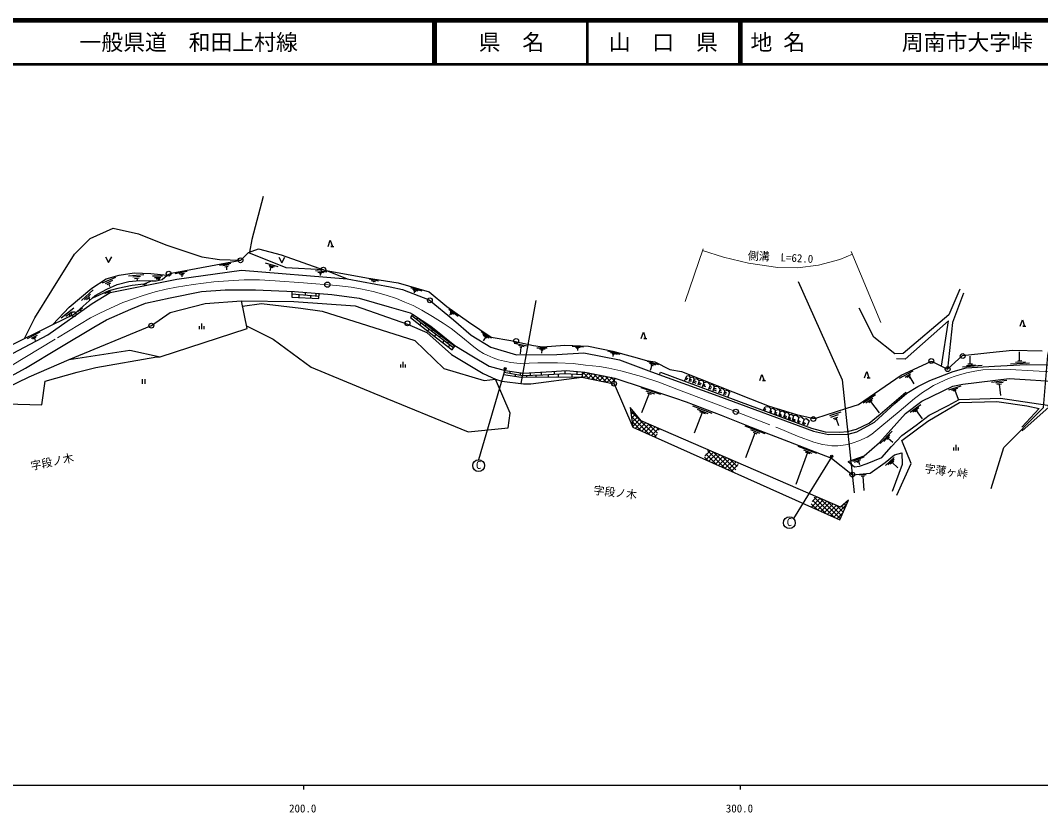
# Model space of a CAD drawing. Units: millimetres, scale not verified. Extents: x 40000 to 680000, y 20000 to 380000.
# Drawn here: x 203206 to 436796, y 198715 to 380000 of the extents above; entities that cross this region are included whole.
import ezdxf
from ezdxf.enums import TextEntityAlignment as Align

# ---------------------------------------------------------------- set-up
doc = ezdxf.new("R2010")
doc.units = ezdxf.units.MM
doc.header["$LTSCALE"] = 1000
doc.linetypes.add('CHAIN', pattern=[18.5, 12, -1.5, 3.5, -1.5])
for name, color, linetype, lineweight in [('M-BGD', 7, 'Continuous', 25), ('M-BGD-EXST', 7, 'Continuous', 25), ('M-BMK', 2, 'CHAIN', 13), ('M-BMK-OTRS', 5, 'Continuous', 25), ('M-BMK-SRVR', 3, 'Continuous', 25), ('M-STR-HTXT', 7, 'Continuous', 13), ('M-TTL', 2, 'Continuous', 140), ('M-TTL-BAND', 7, 'Continuous', 25), ('M-TTL-LINE', 7, 'Continuous', 50)]:
    doc.layers.add(name, color=color, linetype=linetype, lineweight=lineweight)
doc.layers.add('M-BMK-HTXT', color=7, linetype='Continuous')
doc.layers.add('M-TTL-TXT', color=7, linetype='Continuous')
doc.styles.add('ＭＳ ゴシック', font='')
doc.styles.get('ＭＳ ゴシック').set_extended_font_data('MS Gothic')

msp = doc.modelspace()

# ---------------------------------------------------------------- hatches: boundary and pattern name
at = {"layer": 'M-BGD-EXST'}
for points in [[(314455, 300294, 1), (313955, 300294, 0.41421), (314205, 300044, 0.41421)], [(389218, 280230, 1), (388718, 280230, 0.41421), (388968, 279980, 0.41421)]]:
    msp.add_hatch(color=256, dxfattribs=at).paths.add_polyline_path(points)

# ---------------------------------------------------------------- linework, layer by layer
at = {"layer": 'M-BGD'}
for p, q in [((274298, 328277), (274965, 328277)), ((274631, 328277), (274298, 328277)), ((222672, 325887), (223388, 324592)), ((223388, 324592), (224103, 325887)), ((262341, 325824), (263057, 324529)), ((263057, 324529), (263773, 325824)), ((238620, 322093), (241427, 322612)), ((248828, 323980), (251401, 324477)), ((249525, 323924), (251024, 324172)), ((250014, 323611), (250783, 323787)), ((250399, 323699), (250407, 322938)), ((259283, 324551), (262187, 323666)), ((260068, 324002), (261340, 323604)), ((260143, 323716), (260991, 323466)), ((260567, 323591), (260355, 322681)), ((270788, 322780), (273344, 322443)), ((271299, 322406), (272596, 322331)), ((273266, 322797), (278057, 320883)), ((222016, 319926), (225021, 321209)), ((222709, 319784), (224356, 320550)), ((227942, 321547), (231480, 321888)), ((228941, 321282), (230684, 321458)), ((229364, 320972), (230406, 321073)), ((229885, 321023), (229907, 320530)), ((233452, 321538), (235773, 321547)), ((233947, 321182), (235356, 321173)), ((234260, 320869), (235156, 320878)), ((234817, 320874), (234800, 320597)), ((239525, 321983), (240747, 322150)), ((239854, 321821), (240527, 321825)), ((240191, 321823), (240206, 321306)), ((271686, 322107), (272160, 322107)), ((271923, 322107), (271860, 321645)), ((283047, 320877), (285205, 320421)), ((283529, 320509), (284529, 320289)), ((284029, 320399), (284073, 320061)), ((217189, 315936), (219855, 318338)), ((222533, 317525), (223896, 318129)), ((223084, 319557), (223896, 319926)), ((223304, 317867), (223474, 317587)), ((223477, 319735), (223572, 319119)), ((231231, 319551), (232154, 319801)), ((231629, 319659), (231630, 319371)), ((268437, 317783), (268389, 317183)), ((292540, 318909), (295102, 318137)), ((292970, 318497), (294181, 318128)), ((293163, 318190), (293733, 317962)), ((293448, 318076), (293391, 317628)), ((217853, 316089), (219263, 317329)), ((218342, 316025), (219110, 316753)), ((218836, 316493), (219054, 316113)), ((265349, 317426), (271598, 316928)), ((266971, 317296), (266935, 316573)), ((269627, 317085), (269595, 316441)), ((270873, 317589), (270825, 316989)), ((212532, 311953), (215463, 314219)), ((213597, 312297), (214951, 313338)), ((217462, 314182), (216296, 313317)), ((216879, 313749), (217063, 313502)), ((301277, 313958), (303430, 312315)), ((301582, 313423), (302397, 312788)), ((301588, 313106), (302024, 312757)), ((214359, 312883), (214512, 312324)), ((293949, 311595), (294230, 311954)), ((294979, 310801), (294611, 310340)), ((301806, 312931), (301488, 312521)), ((204867, 307235), (207736, 308700)), ((244243, 309335), (244243, 310032)), ((244776, 309335), (244776, 310664)), ((245309, 309335), (245309, 310032)), ((295891, 310098), (296159, 310441)), ((296821, 309383), (296428, 308890)), ((297381, 308954), (297638, 309281)), ((308709, 308785), (311037, 307357)), ((308984, 308353), (310543, 307371)), ((432752, 310039), (433418, 310039)), ((433085, 310039), (432752, 310039)), ((205760, 307265), (207088, 307944)), ((206088, 307097), (206843, 307494)), ((206466, 307296), (206614, 306678)), ((298360, 308205), (297983, 307708)), ((299210, 307554), (299469, 307896)), ((300229, 306774), (299858, 306286)), ((301048, 306147), (301316, 306502)), ((309736, 307583), (309176, 306671)), ((309183, 307941), (310096, 307350)), ((316299, 306174), (319265, 305550)), ((345975, 307200), (346641, 307200)), ((346308, 307200), (345975, 307200)), ((301528, 305779), (301162, 305296)), ((317265, 305671), (318532, 305369)), ((317536, 305309), (318039, 305199)), ((317787, 305254), (317633, 303696)), ((321418, 305095), (323791, 305037)), ((322048, 304872), (323383, 304840)), ((322334, 304649), (322887, 304630)), ((322610, 304640), (322544, 303842)), ((329555, 305461), (332165, 305315)), ((330293, 305250), (331387, 305190)), ((330559, 304999), (331026, 304994)), ((330792, 304996), (330730, 304477)), ((337641, 304352), (340448, 303659)), ((338355, 303984), (339833, 303621)), ((338707, 303714), (339190, 303588)), ((431949, 302125), (431962, 304178)), ((290855, 300566), (290855, 301894)), ((338948, 303651), (338860, 303099)), ((346709, 302021), (349280, 301295)), ((347178, 301620), (348622, 301166)), ((420143, 301383), (421185, 301413)), ((420664, 301398), (420664, 303170)), ((429924, 301385), (434246, 301649)), ((431075, 301781), (433302, 301838)), ((431566, 302102), (432491, 302158)), ((290322, 300566), (290322, 301262)), ((291388, 300566), (291388, 301262)), ((315331, 299290), (315331, 299725)), ((316595, 298543), (316595, 299062)), ((317682, 298866), (317682, 299390)), ((319987, 298828), (319987, 299382)), ((322486, 298904), (322502, 299535)), ((325475, 299058), (325475, 299721)), ((326441, 298453), (326441, 299110)), ((327909, 299190), (327913, 299897)), ((329571, 298409), (329571, 299094)), ((330673, 299031), (330668, 299669)), ((331874, 299551), (331777, 298377)), ((332453, 299493), (331817, 298857)), ((331888, 299549), (333392, 298045)), ((333340, 299320), (332292, 298271)), ((333139, 299359), (334728, 297770)), ((334228, 299147), (333172, 298091)), ((334457, 299102), (336063, 297496)), ((347779, 301140), (347420, 299874)), ((347465, 301235), (348093, 301046)), ((404519, 298117), (407595, 299808)), ((405753, 298388), (406987, 299135)), ((418951, 300743), (423404, 301070)), ((419860, 301055), (421885, 301160)), ((231057, 297931), (231057, 296813)), ((231723, 297931), (231723, 296813)), ((319127, 298372), (319127, 298802)), ((321329, 298399), (321329, 298869)), ((324158, 298435), (324158, 298986)), ((331794, 298583), (332057, 298320)), ((335116, 298974), (334052, 297910)), ((336003, 298800), (334931, 297729)), ((335774, 298845), (337398, 297221)), ((336891, 298627), (335811, 297548)), ((337778, 298454), (336691, 297367)), ((337092, 298588), (338734, 296946)), ((338666, 298281), (337570, 297186)), ((338409, 298331), (339232, 297509)), ((339285, 297840), (338450, 297005)), ((339129, 296865), (339335, 298151)), ((355861, 297747), (355460, 297915)), ((355588, 298222), (356023, 298046)), ((356596, 298320), (356217, 297263)), ((356346, 297623), (356803, 297454)), ((356449, 297909), (356831, 297768)), ((357499, 297882), (357119, 296918)), ((357258, 297269), (357875, 297018)), ((357377, 297570), (357911, 297361)), ((358644, 297574), (358329, 296490)), ((358432, 296843), (358953, 296580)), ((358511, 297115), (359105, 296882)), ((359725, 297149), (359316, 296067)), ((359583, 296772), (360025, 296552)), ((373139, 297567), (373806, 297567)), ((373473, 297567), (373139, 297567)), ((397119, 298244), (397785, 298244)), ((397452, 298244), (397119, 298244)), ((406239, 298322), (407034, 298771)), ((406669, 298238), (406997, 298406)), ((406833, 298322), (407754, 296855)), ((425561, 297250), (429077, 297654)), ((426541, 297079), (428195, 297226)), ((426810, 296736), (427827, 296846)), ((427319, 296791), (427643, 294201)), ((345276, 295970), (349796, 294437)), ((347173, 294644), (345449, 290206)), ((346417, 295232), (348424, 294552)), ((346717, 294806), (347628, 294483)), ((359459, 296445), (360053, 296229)), ((361110, 296616), (360722, 295571)), ((360854, 295927), (361321, 295710)), ((360981, 296269), (361441, 296061)), ((362075, 296187), (361766, 295188)), ((361883, 295566), (362476, 295267)), ((361982, 295886), (362495, 295683)), ((363410, 295623), (363056, 294665)), ((363182, 295007), (363723, 294814)), ((363324, 295392), (363677, 295221)), ((364472, 295217), (364208, 294238)), ((364309, 294613), (364712, 294435)), ((364398, 294944), (364860, 294759)), ((396184, 292475), (399018, 294414)), ((415785, 295466), (418589, 296343)), ((416448, 295404), (417865, 295851)), ((416848, 295250), (417442, 295447)), ((417145, 295349), (417887, 293348)), ((396815, 292487), (398387, 293588)), ((397446, 292556), (398238, 293060)), ((397842, 292808), (399810, 290193)), ((406898, 290362), (409357, 292111)), ((343111, 291060), (342890, 290839)), ((342917, 290641), (348776, 284782)), ((343589, 290477), (343017, 289905)), ((344067, 289894), (343144, 288971)), ((357058, 291780), (361512, 290088)), ((359330, 290279), (357491, 285509)), ((358191, 291004), (360570, 290012)), ((358687, 290508), (359972, 290050)), ((373418, 290977), (373767, 290730)), ((373547, 291235), (373855, 290957)), ((374998, 291124), (374787, 290388)), ((374823, 290513), (375187, 290269)), ((374892, 290756), (375231, 290537)), ((376113, 290791), (375859, 289968)), ((375903, 290110), (376398, 289826)), ((375986, 290380), (376383, 290181)), ((377173, 290508), (376829, 289611)), ((376890, 289769), (377454, 289472)), ((377001, 290060), (377381, 289819)), ((378274, 290192), (377931, 289215)), ((379274, 289731), (378997, 288818)), ((388550, 289603), (391120, 290417)), ((388797, 289242), (390505, 289780)), ((407517, 290442), (408935, 291438)), ((408038, 290523), (408612, 290882)), ((408325, 290702), (409662, 288800)), ((343084, 289414), (347325, 285173)), ((343250, 288187), (345406, 286031)), ((344544, 289311), (343270, 288037)), ((345022, 288728), (343397, 287103)), ((345592, 288237), (344011, 286655)), ((346333, 287917), (344743, 286328)), ((347074, 287597), (345476, 286000)), ((346982, 287637), (349104, 285515)), ((377985, 289370), (378560, 289060)), ((378076, 289629), (378582, 289378)), ((379038, 288953), (379526, 288668)), ((379114, 289204), (379612, 288986)), ((380240, 289487), (379921, 288454)), ((379963, 288590), (380603, 288270)), ((380044, 288853), (380632, 288610)), ((381468, 289170), (381147, 288050)), ((381183, 288175), (381609, 287930)), ((381255, 288429), (381732, 288227)), ((382629, 288759), (382272, 287678)), ((382319, 287821), (382759, 287554)), ((382396, 288053), (382990, 287778)), ((389369, 288930), (390332, 289207)), ((389708, 288696), (390245, 288878)), ((389976, 288787), (390531, 287317)), ((343416, 286960), (343487, 286890)), ((347815, 287278), (346209, 285672)), ((348556, 286958), (346942, 285344)), ((349296, 286638), (347675, 285016)), ((348998, 285279), (348408, 284688)), ((348849, 286831), (349432, 286248)), ((369040, 287194), (373630, 285473)), ((371401, 285554), (369259, 279864)), ((370386, 286349), (372402, 285573)), ((370987, 285735), (371814, 285372)), ((400089, 283156), (402777, 286036)), ((400880, 283663), (402310, 285164)), ((401611, 284079), (402168, 284687)), ((401889, 284383), (402939, 283460)), ((417432, 281554), (417432, 282882)), ((361150, 281521), (359930, 280301)), ((361891, 281202), (360133, 279443)), ((360163, 280821), (362679, 278304)), ((360490, 281553), (364598, 277445)), ((362632, 280882), (360866, 279115)), ((363373, 280562), (361598, 278787)), ((361912, 281193), (366518, 276587)), ((363778, 280387), (366991, 277174)), ((383434, 281098), (380768, 273783)), ((381220, 282560), (385454, 280972)), ((382515, 281696), (384396, 280986)), ((382905, 281306), (383964, 280889)), ((416898, 281554), (416898, 282251)), ((417965, 281554), (417965, 282251)), ((359835, 280088), (360760, 279163)), ((364114, 280242), (362331, 278460)), ((364855, 279923), (363064, 278132)), ((365596, 279603), (363797, 277804)), ((366337, 279283), (364530, 277476)), ((367078, 278963), (365263, 277148)), ((365644, 279582), (367319, 277907)), ((367512, 278337), (365995, 276820)), ((367510, 278776), (367647, 278639)), ((393776, 279127), (396363, 280129)), ((394164, 278943), (395667, 279505)), ((394819, 278922), (395340, 279158)), ((395079, 279040), (395340, 278350)), ((401254, 278171), (403290, 279979)), ((401834, 278410), (403253, 279569)), ((402388, 278511), (403203, 279158)), ((402796, 278834), (404085, 277638)), ((395327, 275982), (396840, 276048)), ((395725, 275729), (396468, 275743)), ((396097, 275736), (396336, 272425)), ((385599, 270969), (384515, 269885)), ((384302, 269409), (385710, 268001)), ((386340, 270649), (384316, 268625)), ((384630, 270142), (387629, 267143)), ((384958, 270874), (389549, 266284)), ((387081, 270329), (385049, 268297)), ((387822, 270009), (385782, 267969)), ((386171, 270722), (390910, 265983)), ((388563, 269689), (386515, 267641)), ((389304, 269370), (387247, 267313)), ((390045, 269050), (387980, 266986)), ((388038, 269916), (391234, 266719)), ((390786, 268730), (388713, 266658)), ((392337, 269221), (389446, 266330)), ((389904, 269111), (391559, 267456)), ((391234, 268841), (391883, 268192)), ((391795, 269341), (392208, 268928)), ((392355, 269841), (392532, 269664)), ((391501, 267324), (390179, 266002))]:
    msp.add_line(p, q, dxfattribs=at)
for points in [[(258796, 339710), (256209, 329829), (255699, 326987)], [(204158, 307200), (206521, 311962), (210386, 318164), (215566, 326505), (219145, 330063), (224413, 332476), (230272, 331154), (236492, 328648), (244719, 325931), (248784, 325305), (253713, 325105)], [(273692, 328277), (274162, 329715), (274631, 328277)], [(200150, 305196), (210638, 310440), (214401, 314367), (219588, 318715), (222841, 320882), (225816, 321689), (229259, 322199), (233084, 322114), (236781, 321689), (237715, 322133), (253713, 325105), (255431, 326891), (257760, 327728), (262926, 326332), (272853, 322873), (282451, 321100), (289712, 319966), (296769, 317851), (300873, 314557), (305815, 310994), (311022, 307515), (315510, 306734), (320682, 305584), (322779, 305309), (327883, 305700), (333298, 305423), (338862, 304273), (343604, 303007), (346570, 302157), (348478, 301881), (351895, 300124), (354584, 299664), (370375, 293371), (374619, 291715), (380937, 289812), (384534, 288964), (385321, 288957), (392421, 291287), (395088, 292133), (404859, 298851), (411664, 301926), (411981, 301938), (415516, 300182), (418877, 303304), (425171, 303980), (430337, 304545), (437150, 304414)], [(255431, 326891), (264009, 323434), (272576, 322970)], [(192119, 298914), (209450, 308023), (219611, 315242), (223730, 317742), (239040, 320807), (253803, 322877), (278057, 320883), (287858, 319003), (290658, 318389), (296832, 316051), (302367, 311512), (306394, 307946), (310919, 305186), (316798, 303458), (325999, 303522), (332230, 303919), (340406, 302333), (347672, 299600), (362902, 294080), (384798, 286018), (388236, 285236), (392761, 285329), (394683, 285825), (398774, 288056), (403432, 292311), (406190, 294666), (408701, 296215), (411398, 297610), (416805, 299661), (419750, 300529), (426259, 300869), (433523, 301276), (443297, 301127)], [(210638, 310440), (215493, 312801), (220347, 317015), (223025, 318535), (225344, 319594), (228022, 320251), (230566, 320459), (233402, 320372), (234265, 320407), (235630, 320718), (236781, 321689)], [(233402, 320372), (231484, 319664), (228772, 319319), (225490, 318645), (223461, 318141), (219679, 316435)], [(195361, 295562), (204390, 300452), (212235, 305172), (220041, 309793), (222907, 311484), (228490, 313935), (231867, 315311), (237506, 316529), (244680, 317978), (250076, 318309), (257059, 318333), (265930, 317983), (274546, 317297), (280739, 316416), (287603, 314473), (292415, 313096), (293000, 312738), (297210, 310061), (302714, 305626), (306562, 303227), (310500, 300903), (314225, 299883), (318409, 299287), (324853, 299677), (328170, 299915), (332445, 299494), (339335, 298151), (352958, 293661), (355624, 292723), (363639, 289629), (370558, 286951), (379110, 283656), (388915, 279844), (393749, 276028), (397774, 276357), (401229, 278854), (403364, 280570), (405041, 281069), (405121, 278355), (402784, 272161)], [(265340, 318007), (265362, 316651), (271551, 316343), (271646, 317528)], [(418289, 318468), (415765, 312612), (405351, 303746), (403417, 303709), (398616, 307488), (395263, 314117)], [(177909, 292453), (182446, 290243), (185431, 289243), (197057, 292313), (208095, 292013), (208909, 297452), (216233, 299529), (220467, 300595), (234468, 302975), (235236, 302990), (255149, 309472), (253835, 315842)], [(182446, 290243), (185935, 290622), (189380, 291509), (192750, 292400), (196941, 294455), (205222, 298429), (214370, 302364), (233192, 310151), (237467, 313174), (245539, 315227), (253835, 315842), (265837, 315650), (279847, 314677), (291861, 310489), (296275, 308582), (301936, 303548), (309194, 299234), (311975, 297922)], [(419146, 317589), (416592, 310899), (415516, 300182)], [(254087, 314620), (258378, 315244), (267430, 314113), (272275, 313450), (282698, 310163), (293500, 306748), (300152, 300313), (309365, 297614), (311975, 297922)], [(293000, 312738), (292517, 312011), (296467, 308859), (302096, 304588), (302735, 305613)], [(292819, 312465), (296684, 309488), (302415, 305101)], [(294217, 311964), (297713, 309223), (302657, 305489)], [(414104, 300883), (415686, 311279), (405807, 302465), (403783, 302552)], [(432145, 310039), (432615, 311477), (433085, 310039)], [(255011, 310141), (261085, 307050), (269795, 300659), (284164, 294731), (305704, 285880), (314859, 286733), (315331, 290122), (311975, 297922)], [(345368, 307200), (345838, 308638), (346308, 307200)], [(214370, 302364), (228252, 304572), (235236, 302990)], [(314027, 299937), (313824, 298955), (317858, 298356), (326045, 298459), (331777, 298377)], [(313945, 299539), (318199, 298773), (322849, 298915), (327909, 299190), (331825, 298964)], [(349558, 298917), (349786, 299469), (370297, 291885), (384317, 286721), (387485, 285872), (390816, 285784), (392589, 285909), (394660, 286457), (397571, 287839), (400083, 289892), (405909, 294937), (406108, 294615)], [(372533, 297567), (373003, 299005), (373473, 297567)], [(396512, 298244), (396982, 299682), (397452, 298244)], [(311975, 297922), (313432, 297446), (318377, 296863), (320089, 296801), (331777, 298377), (339129, 296865), (343422, 286919)], [(355334, 297613), (355785, 298693), (356269, 298712), (356596, 298320), (357179, 298431), (357499, 297882), (358062, 298091), (358644, 297574), (359359, 297659), (359725, 297149), (360462, 297256), (361110, 296616), (361679, 296721), (362075, 296187), (362816, 296291), (363410, 295623), (363923, 295804), (364472, 295217), (365098, 295348), (365589, 294877), (365191, 293861)], [(392765, 279050), (396373, 280383), (399924, 283427), (405898, 290060), (409623, 292860), (416728, 296323), (418963, 296763), (429574, 298044), (441758, 297326), (452847, 296321), (456535, 295808), (460121, 295689), (465237, 294708), (470446, 294687), (474685, 295731), (480846, 295569), (489416, 294615), (498144, 292327), (504688, 289861), (518351, 282769), (524213, 277466), (528775, 272525), (535583, 261752), (541967, 253762)], [(392765, 279050), (394169, 277830), (395297, 278027), (397049, 278617), (400473, 279996), (402665, 282506), (405032, 285033), (408281, 287412), (411255, 289641), (415623, 291881), (418171, 293251), (427589, 293564), (438377, 291919), (438702, 291486), (432554, 286073)], [(403891, 271377), (407168, 278584), (405019, 283878), (410975, 288289), (418236, 292560), (426794, 292825), (433610, 291803), (436441, 291200), (432483, 286928)], [(373383, 290908), (373711, 291562), (374504, 291651), (374998, 291124), (375564, 291302), (376113, 290791), (376768, 290969), (377173, 290508), (377770, 290674), (378274, 290192), (378747, 290341), (379274, 289731), (379752, 289897), (380240, 289487), (380779, 289742), (381468, 289170), (381868, 289342), (382629, 288759), (383224, 288881), (383768, 288387), (383382, 287197)]]:
    msp.add_lwpolyline(points, dxfattribs=at)
msp.add_lwpolyline([(342811, 291427), (343422, 286919), (390796, 265726), (392775, 270215), (391003, 268636), (345332, 288349)], close=True, dxfattribs=at)
for centre in [(253610, 325109), (237160, 322052), (272576, 322970), (296964, 315942), (215424, 312768), (233192, 310151), (291839, 310671), (316717, 306657), (418953, 303195), (411775, 302063), (415516, 300182), (339129, 296865), (384761, 288775), (393694, 276070)]:
    msp.add_circle(centre, 550, dxfattribs=at)
at = {"layer": 'M-BGD-EXST'}
for p, q in [((314205, 300294), (308109, 279465)), ((388968, 280230), (380222, 266016))]:
    msp.add_line(p, q, dxfattribs=at)
for centre, radius in [((314205, 300294), 250), ((388968, 280230), 250), ((308119, 278115), 1350), ((379280, 265049), 1350)]:
    msp.add_circle(centre, radius, dxfattribs=at)
at = {"layer": 'M-BMK'}
msp.add_lwpolyline([(200904, 300853), (211689, 307355), (219287, 311920), (221374, 313015), (223820, 314181), (226625, 315425), (229098, 316306), (231327, 317070), (234036, 317885), (236593, 318531), (238935, 318938), (242794, 319598), (247463, 320203), (250853, 320427), (254430, 320637), (257989, 320611), (261514, 320413), (268006, 319966), (275564, 319361), (278966, 318939), (281070, 318571), (283990, 317940), (286958, 317122), (289312, 316333), (291233, 315544), (293101, 314729), (295119, 313685), (297526, 312265), (300005, 310720), (301821, 309484), (304043, 307748), (307062, 305285), (308272, 304378), (309221, 303808), (310065, 303395), (311466, 302762), (312667, 302363), (314036, 302024), (315500, 301695), (316857, 301525), (317714, 301519), (321704, 301643), (326203, 301646), (329735, 301458), (332586, 301120), (335816, 300804), (337966, 300412), (340683, 299817), (345411, 298546), (349389, 297210), (353539, 295619), (363616, 291767), (376625, 286734), (381133, 284850), (384864, 283456), (385987, 283160), (386874, 282963), (388000, 282768), (389015, 282669), (390345, 282659), (391562, 282788), (392695, 282936), (393917, 283300), (395168, 283773), (397060, 284646), (398138, 285335), (400463, 287225), (404394, 290531), (407901, 293501), (409749, 294855), (410951, 295642), (412284, 296414), (413538, 297086), (415737, 298041), (417495, 298690), (419805, 299330), (421753, 299744), (423567, 300035), (427201, 300214), (429821, 300113), (435078, 299799), (442172, 299395)], dxfattribs=at)
at = {"layer": 'M-BMK-OTRS'}
msp.add_line((317873, 296923), (321264, 315868), dxfattribs=at)
for points in [[(381285, 320244), (391376, 297756), (394130, 271886)], [(425516, 272905), (428374, 282252), (437477, 291386), (438429, 303312), (439991, 310365), (443027, 316276)]]:
    msp.add_lwpolyline(points, dxfattribs=at)
at = {"layer": 'M-BMK-SRVR'}
for centre in [(273489, 319527), (367034, 290444)]:
    msp.add_circle(centre, 600, dxfattribs=at)
at = {"layer": 'M-STR-HTXT'}
for p, q in [((355400, 315710), (359526, 327707)), ((400230, 310853), (393449, 327112))]:
    msp.add_line(p, q, dxfattribs=at)
msp.add_lwpolyline([(359404, 327350), (364174, 325831), (369907, 324438), (376618, 323467), (381163, 323384), (385927, 323986), (390828, 325300), (393705, 326500)], dxfattribs=at)
at = {"layer": 'M-TTL'}
msp.add_line((680000, 380000), (40000, 380000), dxfattribs=at)
at = {"layer": 'M-TTL-BAND'}
for p, q in [((40000, 205000), (579000, 205000)), ((268000, 205000), (268000, 204000)), ((368000, 205000), (368000, 204000))]:
    msp.add_line(p, q, dxfattribs=at)
at = {"layer": 'M-TTL-LINE'}
for p, q in [((297750, 380000), (297750, 370000)), ((298250, 380000), (298250, 370000)), ((333000, 380000), (333000, 370000)), ((367750, 380000), (367750, 370000)), ((368250, 380000), (368250, 370000)), ((40000, 370000), (680000, 370000))]:
    msp.add_line(p, q, dxfattribs=at)

# ---------------------------------------------------------------- texts
at = {"layer": 'M-BGD-EXST', "style": 'ＭＳ ゴシック'}
for p in [(307464, 276823), (378625, 263756)]:
    msp.add_text('C', height=1833, rotation=358.508, dxfattribs=at).set_placement(p, align=Align.BOTTOM_LEFT)
at = {"layer": 'M-BMK-HTXT', "style": 'ＭＳ ゴシック'}
for s, rotation, p in [('字段ノ木', 11.527, (205859, 276549)), ('字薄ヶ峠', 351.93, (410037, 276075)), ('字段ノ木', 353.4, (334285, 271085))]:
    msp.add_text(s, height=1833, rotation=rotation, dxfattribs=at).set_placement(p, align=Align.BOTTOM_LEFT)
at = {"layer": 'M-STR-HTXT', "style": 'ＭＳ ゴシック'}
msp.add_text('側溝\u3000L=62.0', height=1833, rotation=356.981, dxfattribs=at).set_placement((369697, 324735), align=Align.BOTTOM_LEFT)
at = {"layer": 'M-TTL-BAND', "style": 'ＭＳ ゴシック'}
for s, p in [('200.0', (267844, 198195)), ('300.0', (367844, 198195))]:
    msp.add_text(s, height=1833, dxfattribs=at).set_placement(p, align=Align.BOTTOM_CENTER)
at = {"layer": 'M-TTL-TXT', "style": 'ＭＳ ゴシック'}
for s, p in [('一般県道\u3000和田上村線', (216734, 375000)), ('地 名', (370380, 375000)), ('周南市大字峠', (405024, 375000))]:
    msp.add_text(s, height=3666, dxfattribs=at).set_placement(p, align=Align.MIDDLE_LEFT)
for s, p in [('県\u3000名', (315625, 375000)), ('山\u3000口\u3000県', (350375, 375000))]:
    msp.add_text(s, height=3666, dxfattribs=at).set_placement(p, align=Align.MIDDLE_CENTER)

doc.saveas('drawing.dxf')
